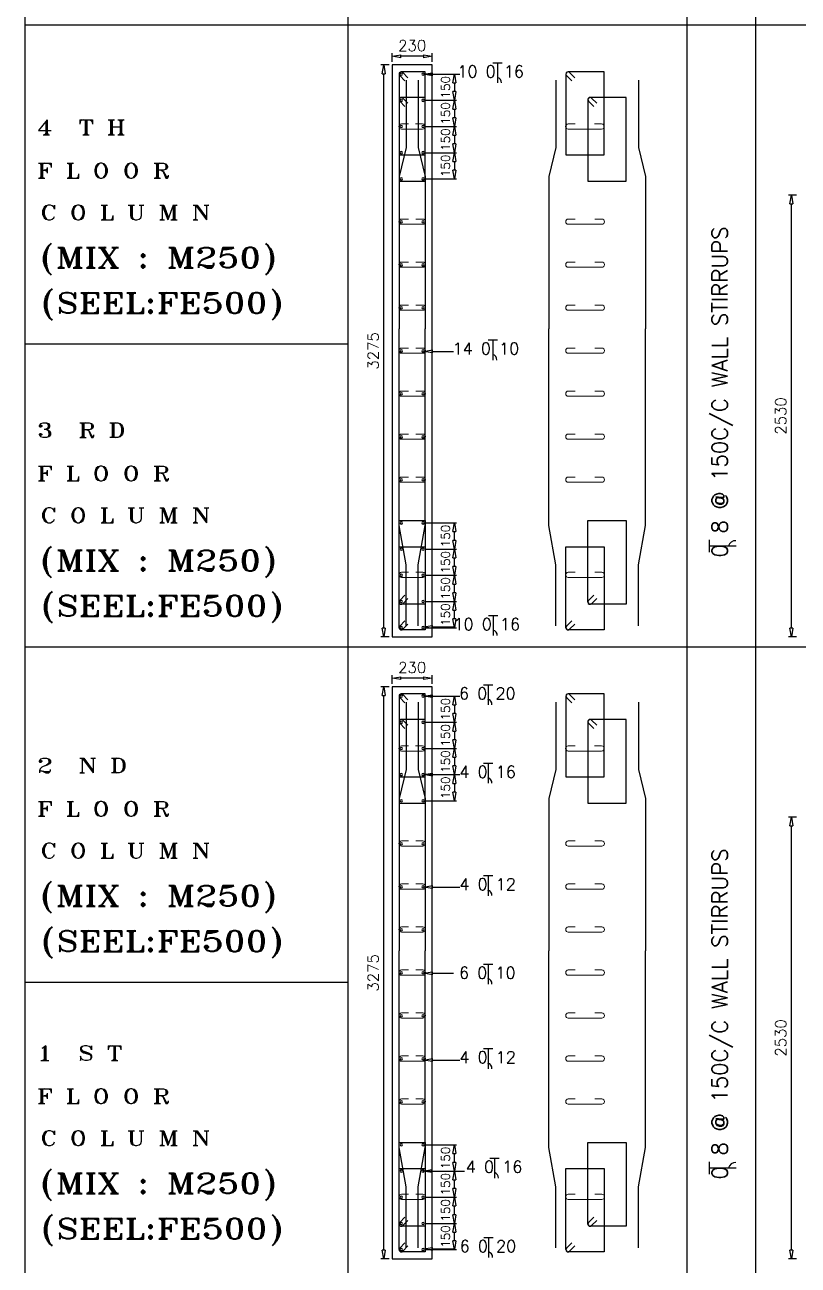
# Model space of a CAD drawing. Header units: millimetres. Extents: x 331487 to 517269, y 198509 to 399936.
# Drawn here: x 380148 to 389005, y 219869 to 234075 of the extents above; entities that cross this region are included whole.
import ezdxf

# ---------------------------------------------------------------- set-up
doc = ezdxf.new("R2010")
doc.units = ezdxf.units.MM
doc.header["$MEASUREMENT"] = 0
doc.layers.add('BEAM', color=1, linetype='Continuous', lineweight=5)
for name, color, linetype in [('COLUMN', 6, 'Continuous'), ('FOOTING', 5, 'Continuous'), ('FOOTING-SCH', 3, 'Continuous')]:
    doc.layers.add(name, color=color, linetype=linetype)
doc.styles.add('RO', font='romans.shx', dxfattribs={"height": 125})
doc.styles.add('ROMANS', font='romans.shx')
doc.styles.add('ROMANT', font='ROMANT.shx')

# ---------------------------------------------------------------- blocks, each defined once
blk = doc.blocks.new('_ClosedBlank')
at = {"color": 0, "linetype": 'ByBlock', "lineweight": -2}
for p, q in [((-1, 0.17), (0, 0)), ((-1, 0.17), (-1, -0.17)), ((0, 0), (-1, -0.17))]:
    blk.add_line(p, q, dxfattribs=at)

msp = doc.modelspace()

# ---------------------------------------------------------------- linework, layer by layer
at = {"color": 8, "linetype": 'Continuous'}
for p, q in [((380148, 234075), (397853, 234075)), ((380148, 230420), (383848, 230420)), ((380148, 226952), (397853, 226952)), ((380148, 223111), (383848, 223111))]:
    msp.add_line(p, q, dxfattribs=at)
at = {"color": 1, "linetype": 'Continuous'}
for p, q in [((385506, 233640), (385614, 233640)), ((385560, 233640), (385560, 233410)), ((385453, 230466), (385561, 230466)), ((385507, 230466), (385507, 230235)), ((387988, 228036), (387988, 228177)), ((387988, 228106), (388293, 228106)), ((385459, 227310), (385566, 227310)), ((385512, 227310), (385512, 227080)), ((385399, 226517), (385506, 226517)), ((385453, 226517), (385453, 226287)), ((385399, 225619), (385506, 225619)), ((385453, 225619), (385453, 225389)), ((385399, 224331), (385506, 224331)), ((385453, 224331), (385453, 224101)), ((385399, 223318), (385506, 223318)), ((385453, 223318), (385453, 223087)), ((385399, 222350), (385506, 222350)), ((385453, 222350), (385453, 222119)), ((385472, 221096), (385579, 221096)), ((385526, 221096), (385526, 220865)), ((387988, 220913), (387988, 221054)), ((387988, 220983), (388293, 220983)), ((385406, 220187), (385513, 220187)), ((385459, 220187), (385459, 219957))]:
    msp.add_line(p, q, dxfattribs=at)
for centre, radius, start, end in [((385545, 233414), 61.2, 355.5803, 75.6804), ((385492, 230240), 61.2, 355.5803, 75.6804), ((388286, 228086), 80.7, 85.5803, 165.6804), ((385497, 227084), 61.2, 355.5803, 75.6804), ((385437, 226292), 61.2, 355.5803, 75.6804), ((385437, 225393), 61.2, 355.5803, 75.6804), ((385437, 224106), 61.2, 355.5803, 75.6804), ((385437, 223092), 61.2, 355.5803, 75.6804), ((385437, 222124), 61.2, 355.5803, 75.6804), ((388286, 220963), 80.7, 85.5803, 165.6804), ((385511, 220870), 61.2, 355.5803, 75.6804), ((385444, 219962), 61.2, 355.5803, 75.6804)]:
    msp.add_arc(centre, radius, start, end, dxfattribs=at)
at = {"layer": 'BEAM', "ltscale": 0.05}
for p, q in [((384461, 232940), (384541, 232940)), ((384461, 232880), (384704, 232880)), ((384704, 232940), (384624, 232940)), ((386371, 232940), (386451, 232940)), ((386371, 232880), (386754, 232880)), ((386754, 232940), (386674, 232940)), ((384462, 231850), (384542, 231850)), ((384706, 231850), (384626, 231850)), ((386372, 231850), (386452, 231850)), ((386756, 231850), (386676, 231850)), ((384462, 231790), (384706, 231790)), ((386372, 231790), (386756, 231790)), ((384462, 231358), (384542, 231358)), ((384462, 231298), (384706, 231298)), ((384706, 231358), (384626, 231358)), ((386372, 231358), (386452, 231358)), ((386372, 231298), (386756, 231298)), ((386756, 231358), (386676, 231358)), ((384462, 230865), (384542, 230865)), ((384706, 230865), (384626, 230865)), ((386372, 230865), (386452, 230865)), ((386756, 230865), (386676, 230865)), ((384462, 230805), (384706, 230805)), ((386372, 230805), (386756, 230805)), ((384462, 230373), (384542, 230373)), ((384462, 230313), (384706, 230313)), ((384706, 230373), (384626, 230373)), ((386372, 230373), (386452, 230373)), ((386372, 230313), (386756, 230313)), ((386756, 230373), (386676, 230373)), ((384462, 229880), (384542, 229880)), ((384706, 229880), (384626, 229880)), ((386372, 229880), (386452, 229880)), ((386756, 229880), (386676, 229880)), ((384462, 229820), (384706, 229820)), ((386372, 229820), (386756, 229820)), ((384462, 229388), (384542, 229388)), ((384462, 229328), (384706, 229328)), ((384706, 229388), (384626, 229388)), ((386372, 229388), (386452, 229388)), ((386372, 229328), (386756, 229328)), ((386756, 229388), (386676, 229388)), ((384462, 228895), (384542, 228895)), ((384706, 228895), (384626, 228895)), ((386372, 228895), (386452, 228895)), ((386756, 228895), (386676, 228895)), ((384462, 228835), (384706, 228835)), ((386372, 228835), (386756, 228835)), ((384462, 227805), (384542, 227805)), ((384462, 227745), (384706, 227745)), ((384706, 227805), (384626, 227805)), ((386372, 227805), (386452, 227805)), ((386372, 227745), (386756, 227745)), ((386756, 227805), (386676, 227805)), ((384461, 225817), (384541, 225817)), ((384461, 225757), (384704, 225757)), ((384704, 225817), (384624, 225817)), ((386371, 225817), (386451, 225817)), ((386371, 225757), (386754, 225757)), ((386754, 225817), (386674, 225817)), ((384462, 224728), (384542, 224728)), ((384462, 224668), (384706, 224668)), ((384706, 224728), (384626, 224728)), ((386372, 224728), (386452, 224728)), ((386372, 224668), (386756, 224668)), ((386756, 224728), (386676, 224728)), ((384462, 224235), (384542, 224235)), ((384462, 224175), (384706, 224175)), ((384706, 224235), (384626, 224235)), ((386372, 224235), (386452, 224235)), ((386372, 224175), (386756, 224175)), ((386756, 224235), (386676, 224235)), ((384462, 223743), (384542, 223743)), ((384462, 223683), (384706, 223683)), ((384706, 223743), (384626, 223743)), ((386372, 223743), (386452, 223743)), ((386372, 223683), (386756, 223683)), ((386756, 223743), (386676, 223743)), ((384462, 223250), (384542, 223250)), ((384462, 223190), (384706, 223190)), ((384706, 223250), (384626, 223250)), ((386372, 223250), (386452, 223250)), ((386372, 223190), (386756, 223190)), ((386756, 223250), (386676, 223250)), ((384462, 222758), (384542, 222758)), ((384706, 222758), (384626, 222758)), ((386372, 222758), (386452, 222758)), ((386756, 222758), (386676, 222758)), ((384462, 222698), (384706, 222698)), ((386372, 222698), (386756, 222698)), ((384462, 222265), (384542, 222265)), ((384462, 222205), (384706, 222205)), ((384706, 222265), (384626, 222265)), ((386372, 222265), (386452, 222265)), ((386372, 222205), (386756, 222205)), ((386756, 222265), (386676, 222265)), ((384462, 221773), (384542, 221773)), ((384706, 221773), (384626, 221773)), ((386372, 221773), (386452, 221773)), ((386756, 221773), (386676, 221773)), ((384462, 221713), (384706, 221713)), ((386372, 221713), (386756, 221713)), ((384462, 220682), (384542, 220682)), ((384462, 220622), (384706, 220622)), ((384706, 220682), (384626, 220682)), ((386372, 220682), (386452, 220682)), ((386372, 220622), (386756, 220622)), ((386756, 220682), (386676, 220682))]:
    msp.add_line(p, q, dxfattribs=at)
for centre, start, end in [((384461, 232910), 90, 270), ((384704, 232910), 270, 90), ((386371, 232910), 90, 270), ((386754, 232910), 270, 90), ((384462, 231820), 90, 270), ((384706, 231820), 270, 90), ((386372, 231820), 90, 270), ((386756, 231820), 270, 90), ((384462, 231328), 90, 270), ((384706, 231328), 270, 90), ((386372, 231328), 90, 270), ((386756, 231328), 270, 90), ((384462, 230835), 90, 270), ((384706, 230835), 270, 90), ((386372, 230835), 90, 270), ((386756, 230835), 270, 90), ((384462, 230343), 90, 270), ((384706, 230343), 270, 90), ((386372, 230343), 90, 270), ((386756, 230343), 270, 90), ((384462, 229850), 90, 270), ((384706, 229850), 270, 90), ((386372, 229850), 90, 270), ((386756, 229850), 270, 90), ((384462, 229358), 90, 270), ((384706, 229358), 270, 90), ((386372, 229358), 90, 270), ((386756, 229358), 270, 90), ((384462, 228865), 90, 270), ((384706, 228865), 270, 90), ((386372, 228865), 90, 270), ((386756, 228865), 270, 90), ((384462, 227775), 90, 270), ((384706, 227775), 270, 90), ((386372, 227775), 90, 270), ((386756, 227775), 270, 90), ((384461, 225787), 90, 270), ((384704, 225787), 270, 90), ((386371, 225787), 90, 270), ((386754, 225787), 270, 90), ((384462, 224698), 90, 270), ((384706, 224698), 270, 90), ((386372, 224698), 90, 270), ((386756, 224698), 270, 90), ((384462, 224205), 90, 270), ((384706, 224205), 270, 90), ((386372, 224205), 90, 270), ((386756, 224205), 270, 90), ((384462, 223713), 90, 270), ((384706, 223713), 270, 90), ((386372, 223713), 90, 270), ((386756, 223713), 270, 90), ((384462, 223220), 90, 270), ((384706, 223220), 270, 90), ((386372, 223220), 90, 270), ((386756, 223220), 270, 90), ((384462, 222728), 90, 270), ((384706, 222728), 270, 90), ((386372, 222728), 90, 270), ((386756, 222728), 270, 90), ((384462, 222235), 90, 270), ((384706, 222235), 270, 90), ((386372, 222235), 90, 270), ((386756, 222235), 270, 90), ((384462, 221743), 90, 270), ((384706, 221743), 270, 90), ((386372, 221743), 90, 270), ((386756, 221743), 270, 90), ((384462, 220652), 90, 270), ((384706, 220652), 270, 90), ((386372, 220652), 90, 270), ((386756, 220652), 270, 90)]:
    msp.add_arc(centre, 30, start, end, dxfattribs=at)
at = {"layer": 'COLUMN'}
for p, q in [((384814, 233615), (384354, 233615)), ((384354, 233615), (384354, 227065)), ((384814, 227065), (384814, 233615)), ((384354, 227065), (384814, 227065)), ((384814, 226492), (384354, 226492)), ((384354, 226492), (384354, 219942)), ((384814, 219942), (384814, 226492)), ((384354, 219942), (384814, 219942))]:
    msp.add_line(p, q, dxfattribs=at)
at = {"layer": 'COLUMN', "color": 3}
for p, q in [((384434, 233510), (384434, 232585)), ((384441, 233493), (384501, 233433)), ((384734, 233535), (384459, 233535)), ((384536, 233468), (384477, 233528)), ((384515, 233441), (384515, 232671)), ((384653, 233441), (384653, 232671)), ((384734, 232585), (384734, 233535)), ((386230, 233441), (386230, 232671)), ((386344, 233510), (386344, 232585)), ((386351, 233493), (386411, 233433)), ((386784, 233535), (386369, 233535)), ((386446, 233468), (386387, 233528)), ((386784, 232585), (386784, 233535)), ((387177, 233441), (387177, 232671)), ((384434, 233218), (384434, 232285)), ((384441, 233200), (384501, 233140)), ((384734, 233243), (384459, 233243)), ((384536, 233176), (384477, 233236)), ((384734, 232285), (384734, 233243)), ((386596, 233218), (386596, 232285)), ((386603, 233200), (386663, 233140)), ((387036, 233243), (386621, 233243)), ((386698, 233176), (386638, 233236)), ((387036, 232285), (387036, 233243)), ((384515, 232671), (384434, 232338)), ((384434, 232585), (384734, 232585)), ((384653, 232671), (384734, 232338)), ((386230, 232671), (386149, 232338)), ((386344, 232585), (386784, 232585)), ((387177, 232671), (387258, 232338)), ((384434, 232338), (384434, 230594)), ((384434, 232285), (384734, 232285)), ((384734, 232338), (384734, 230594)), ((386149, 232338), (386149, 230594)), ((386596, 232285), (387036, 232285)), ((387258, 232338), (387258, 230594)), ((384434, 228339), (384434, 230594)), ((384734, 228339), (384734, 230594)), ((386149, 228339), (386149, 230594)), ((387258, 228339), (387258, 230594)), ((384434, 227463), (384434, 228396)), ((384434, 228396), (384734, 228396)), ((384515, 227891), (384434, 228339)), ((384653, 227891), (384734, 228339)), ((384734, 228396), (384734, 227438)), ((386230, 227891), (386149, 228339)), ((386596, 227463), (386596, 228396)), ((386596, 228396), (387036, 228396)), ((387036, 228396), (387036, 227438)), ((387177, 227891), (387258, 228339)), ((384434, 227170), (384434, 228098)), ((384434, 228098), (384734, 228098)), ((384734, 228098), (384734, 227145)), ((386344, 227170), (386344, 228098)), ((386344, 228098), (386784, 228098)), ((386784, 228098), (386784, 227145)), ((384515, 227190), (384515, 227891)), ((384653, 227190), (384653, 227891)), ((386230, 227190), (386230, 227891)), ((387177, 227190), (387177, 227891)), ((384441, 227481), (384501, 227541)), ((384734, 227438), (384459, 227438)), ((384536, 227505), (384477, 227445)), ((386603, 227481), (386663, 227541)), ((387036, 227438), (386621, 227438)), ((386698, 227505), (386638, 227445)), ((384441, 227188), (384501, 227248)), ((384536, 227212), (384477, 227153)), ((386351, 227188), (386411, 227248)), ((386446, 227212), (386387, 227153)), ((384734, 227145), (384459, 227145)), ((386784, 227145), (386369, 227145)), ((384434, 226387), (384434, 225462)), ((384441, 226370), (384501, 226310)), ((384734, 226412), (384459, 226412)), ((384536, 226345), (384477, 226405)), ((384515, 226318), (384515, 225548)), ((384653, 226318), (384653, 225548)), ((384734, 225462), (384734, 226412)), ((386230, 226318), (386230, 225548)), ((386344, 226387), (386344, 225462)), ((386351, 226370), (386411, 226310)), ((386784, 226412), (386369, 226412)), ((386446, 226345), (386387, 226405)), ((386784, 225462), (386784, 226412)), ((387177, 226318), (387177, 225548)), ((384434, 226095), (384434, 225162)), ((384441, 226077), (384501, 226017)), ((384734, 226120), (384459, 226120)), ((384536, 226053), (384477, 226113)), ((384734, 225162), (384734, 226120)), ((386596, 226095), (386596, 225162)), ((386603, 226077), (386663, 226017)), ((387036, 226120), (386621, 226120)), ((386698, 226053), (386638, 226113)), ((387036, 225162), (387036, 226120)), ((384515, 225548), (384434, 225215)), ((384434, 225462), (384734, 225462)), ((384653, 225548), (384734, 225215)), ((386230, 225548), (386149, 225215)), ((386344, 225462), (386784, 225462)), ((387177, 225548), (387258, 225215)), ((384434, 225215), (384434, 223471)), ((384734, 225215), (384734, 223471)), ((386149, 225215), (386149, 223471)), ((387258, 225215), (387258, 223471)), ((384434, 225162), (384734, 225162)), ((386596, 225162), (387036, 225162)), ((384434, 221216), (384434, 223471)), ((384734, 221216), (384734, 223471)), ((386149, 221216), (386149, 223471)), ((387258, 221216), (387258, 223471)), ((384434, 220340), (384434, 221273)), ((384434, 221273), (384734, 221273)), ((384515, 220768), (384434, 221216)), ((384653, 220768), (384734, 221216)), ((384734, 221273), (384734, 220315)), ((386230, 220768), (386149, 221216)), ((386596, 220340), (386596, 221273)), ((386596, 221273), (387036, 221273)), ((387036, 221273), (387036, 220315)), ((387177, 220768), (387258, 221216)), ((384434, 220047), (384434, 220975)), ((384434, 220975), (384734, 220975)), ((384734, 220975), (384734, 220022)), ((386344, 220047), (386344, 220975)), ((386344, 220975), (386784, 220975)), ((386784, 220975), (386784, 220022)), ((384515, 220068), (384515, 220768)), ((384653, 220068), (384653, 220768)), ((386230, 220068), (386230, 220768)), ((387177, 220068), (387177, 220768)), ((384441, 220358), (384501, 220418)), ((384536, 220382), (384477, 220322)), ((386603, 220358), (386663, 220418)), ((386698, 220382), (386638, 220322)), ((384734, 220315), (384459, 220315)), ((387036, 220315), (386621, 220315)), ((384441, 220065), (384501, 220125)), ((384536, 220089), (384477, 220030)), ((386351, 220065), (386411, 220125)), ((386446, 220089), (386387, 220030)), ((384734, 220022), (384459, 220022)), ((386784, 220022), (386369, 220022))]:
    msp.add_line(p, q, dxfattribs=at)
at = {"layer": 'COLUMN', "color": 4}
for points in [[(384815, 233509), (385131, 233509)], [(384815, 230335), (385059, 230335)], [(384815, 227179), (385070, 227179)], [(384815, 226386), (385131, 226386)], [(384815, 225488), (385131, 225488)], [(384815, 224200), (385131, 224200)], [(384815, 223212), (385059, 223212)], [(384815, 222219), (385131, 222219)], [(384809, 220947), (385185, 220947)], [(384815, 220056), (385070, 220056)]]:
    msp.add_lwpolyline(points, dxfattribs=at)
at = {"layer": 'COLUMN', "color": 3}
for centre, start, end in [((384459, 233510), 45, 180), ((384459, 233510), 90, 225), ((386369, 233510), 45, 180), ((386369, 233510), 90, 225), ((384459, 233218), 45, 180), ((384459, 233218), 90, 225), ((386621, 233218), 45, 180), ((386621, 233218), 90, 225), ((384459, 227463), 135, 270), ((384459, 227463), 180, 315), ((386621, 227463), 135, 270), ((386621, 227463), 180, 315), ((384459, 227170), 135, 270), ((384459, 227170), 180, 315), ((386369, 227170), 135, 270), ((386369, 227170), 180, 315), ((384459, 226387), 45, 180), ((384459, 226387), 90, 225), ((386369, 226387), 45, 180), ((386369, 226387), 90, 225), ((384459, 226095), 45, 180), ((384459, 226095), 90, 225), ((386621, 226095), 45, 180), ((386621, 226095), 90, 225), ((384459, 220340), 135, 270), ((384459, 220340), 180, 315), ((386621, 220340), 135, 270), ((386621, 220340), 180, 315), ((384459, 220047), 135, 270), ((386369, 220047), 135, 270), ((384459, 220047), 180, 315), ((386369, 220047), 180, 315)]:
    msp.add_arc(centre, 25, start, end, dxfattribs=at)
at = {"layer": 'COLUMN', "color": 7}
for centre, start, end in [((384459, 233510), 0, 180), ((384459, 233510), 180, 0), ((384709, 233510), 0, 180), ((384709, 233510), 180, 0), ((384459, 233210), 0, 180), ((384459, 233210), 180, 0), ((384709, 233210), 0, 180), ((384709, 233210), 180, 0), ((384459, 232910), 0, 180), ((384459, 232910), 180, 0), ((384709, 232910), 0, 180), ((384709, 232910), 180, 0), ((384459, 232610), 0, 180), ((384459, 232610), 180, 0), ((384709, 232610), 0, 180), ((384709, 232610), 180, 0), ((384459, 232310), 0, 180), ((384459, 232310), 0, 180), ((384459, 232310), 180, 0), ((384459, 232310), 180, 0), ((384709, 232310), 0, 180), ((384709, 232310), 0, 180), ((384709, 232310), 180, 0), ((384709, 232310), 180, 0), ((384459, 231818), 0, 180), ((384459, 231818), 180, 0), ((384709, 231818), 0, 180), ((384709, 231818), 180, 0), ((384459, 231325), 0, 180), ((384459, 231325), 180, 0), ((384709, 231325), 0, 180), ((384709, 231325), 180, 0), ((384459, 230833), 0, 180), ((384459, 230833), 180, 0), ((384709, 230833), 0, 180), ((384709, 230833), 180, 0), ((384459, 230340), 0, 180), ((384459, 230340), 180, 0), ((384709, 230340), 0, 180), ((384709, 230340), 180, 0), ((384459, 229848), 0, 180), ((384709, 229848), 0, 180), ((384459, 229848), 180, 0), ((384709, 229848), 180, 0), ((384459, 229355), 0, 180), ((384459, 229355), 180, 0), ((384709, 229355), 0, 180), ((384709, 229355), 180, 0), ((384459, 228863), 0, 180), ((384459, 228863), 180, 0), ((384709, 228863), 0, 180), ((384709, 228863), 180, 0), ((384459, 228370), 0, 180), ((384459, 228370), 180, 0), ((384709, 228370), 0, 180), ((384709, 228370), 180, 0), ((384459, 228070), 0, 180), ((384459, 228070), 180, 0), ((384709, 228070), 0, 180), ((384709, 228070), 180, 0), ((384459, 227770), 0, 180), ((384459, 227770), 180, 0), ((384709, 227770), 0, 180), ((384709, 227770), 180, 0), ((384459, 227470), 0, 180), ((384459, 227470), 180, 0), ((384709, 227470), 0, 180), ((384709, 227470), 180, 0), ((384459, 227170), 0, 180), ((384459, 227170), 180, 0), ((384709, 227170), 0, 180), ((384709, 227170), 180, 0), ((384459, 226387), 0, 180), ((384459, 226387), 180, 0), ((384709, 226387), 0, 180), ((384709, 226387), 180, 0), ((384459, 226087), 0, 180), ((384459, 226087), 180, 0), ((384709, 226087), 0, 180), ((384709, 226087), 180, 0), ((384459, 225787), 0, 180), ((384459, 225787), 180, 0), ((384709, 225787), 0, 180), ((384709, 225787), 180, 0), ((384459, 225487), 0, 180), ((384459, 225487), 180, 0), ((384709, 225487), 0, 180), ((384709, 225487), 180, 0), ((384459, 225187), 0, 180), ((384459, 225187), 0, 180), ((384459, 225187), 180, 0), ((384459, 225187), 180, 0), ((384709, 225187), 0, 180), ((384709, 225187), 0, 180), ((384709, 225187), 180, 0), ((384709, 225187), 180, 0), ((384459, 224695), 0, 180), ((384459, 224695), 180, 0), ((384709, 224695), 0, 180), ((384709, 224695), 180, 0), ((384459, 224202), 0, 180), ((384459, 224202), 180, 0), ((384709, 224202), 0, 180), ((384709, 224202), 180, 0), ((384459, 223710), 0, 180), ((384459, 223710), 180, 0), ((384709, 223710), 0, 180), ((384709, 223710), 180, 0), ((384459, 223217), 0, 180), ((384459, 223217), 180, 0), ((384709, 223217), 0, 180), ((384709, 223217), 180, 0), ((384459, 222725), 0, 180), ((384459, 222725), 180, 0), ((384709, 222725), 0, 180), ((384709, 222725), 180, 0), ((384459, 222232), 0, 180), ((384459, 222232), 180, 0), ((384709, 222232), 0, 180), ((384709, 222232), 180, 0), ((384459, 221740), 0, 180), ((384459, 221740), 180, 0), ((384709, 221740), 0, 180), ((384709, 221740), 180, 0), ((384459, 221247), 0, 180), ((384459, 221247), 180, 0), ((384709, 221247), 0, 180), ((384709, 221247), 180, 0), ((384459, 220947), 0, 180), ((384459, 220947), 180, 0), ((384709, 220947), 0, 180), ((384709, 220947), 180, 0), ((384459, 220647), 0, 180), ((384459, 220647), 180, 0), ((384709, 220647), 0, 180), ((384709, 220647), 180, 0), ((384459, 220347), 0, 180), ((384459, 220347), 180, 0), ((384709, 220347), 0, 180), ((384709, 220347), 180, 0), ((384459, 220047), 0, 180), ((384709, 220047), 0, 180), ((384459, 220047), 180, 0), ((384709, 220047), 180, 0)]:
    msp.add_arc(centre, 12.6, start, end, dxfattribs=at)
at = {"layer": 'FOOTING', "color": 4}
for p, q in [((384354, 233650), (384354, 233750)), ((384714, 233715), (384454, 233715)), ((384814, 233650), (384814, 233750)), ((384319, 233615), (384224, 233615)), ((384259, 227165), (384259, 233515)), ((384734, 233510), (385092, 233510)), ((385067, 233410), (385067, 233310)), ((384734, 233210), (385092, 233210)), ((384734, 233210), (385092, 233210)), ((385067, 233110), (385067, 233010)), ((384734, 232910), (385092, 232910)), ((384734, 232910), (385092, 232910)), ((385067, 232810), (385067, 232710)), ((384734, 232610), (385092, 232610)), ((384734, 232610), (385092, 232610)), ((385067, 232510), (385067, 232410)), ((384734, 232310), (385092, 232310)), ((388987, 232125), (388893, 232125)), ((388928, 227165), (388928, 232025)), ((384734, 228370), (385092, 228370)), ((385067, 228170), (385067, 228270)), ((384734, 228070), (385092, 228070)), ((384734, 228070), (385092, 228070)), ((385067, 227870), (385067, 227970)), ((384734, 227770), (385092, 227770)), ((384734, 227770), (385092, 227770)), ((385067, 227570), (385067, 227670)), ((384734, 227470), (385092, 227470)), ((384734, 227470), (385092, 227470)), ((385067, 227270), (385067, 227370)), ((384734, 227170), (385092, 227170)), ((384319, 227065), (384224, 227065)), ((388987, 227065), (388893, 227065)), ((384354, 226527), (384354, 226627)), ((384714, 226592), (384454, 226592)), ((384814, 226527), (384814, 226627)), ((384319, 226492), (384224, 226492)), ((384259, 220042), (384259, 226392)), ((384734, 226387), (385092, 226387)), ((385067, 226287), (385067, 226187)), ((384734, 226087), (385092, 226087)), ((384734, 226087), (385092, 226087)), ((385067, 225987), (385067, 225887)), ((384734, 225787), (385092, 225787)), ((384734, 225787), (385092, 225787)), ((385067, 225687), (385067, 225587)), ((384734, 225487), (385092, 225487)), ((384734, 225487), (385092, 225487)), ((385067, 225387), (385067, 225287)), ((384734, 225187), (385092, 225187)), ((388987, 225002), (388893, 225002)), ((388928, 220042), (388928, 224902)), ((384734, 221247), (385092, 221247)), ((385067, 221047), (385067, 221147)), ((384734, 220947), (385092, 220947)), ((384734, 220947), (385092, 220947)), ((385067, 220747), (385067, 220847)), ((384734, 220647), (385092, 220647)), ((384734, 220647), (385092, 220647)), ((385067, 220447), (385067, 220547)), ((384734, 220347), (385092, 220347)), ((384734, 220347), (385092, 220347)), ((385067, 220147), (385067, 220247)), ((384319, 219942), (384224, 219942)), ((384734, 220047), (385092, 220047)), ((388987, 219942), (388893, 219942))]:
    msp.add_line(p, q, dxfattribs=at)
at = {"layer": 'FOOTING-SCH', "color": 8, "linetype": 'Continuous'}
for p, q in [((380148, 264824), (380148, 202508)), ((383848, 264824), (383848, 202508)), ((388516, 264824), (388516, 202508)), ((387735, 205076), (387735, 255444))]:
    msp.add_line(p, q, dxfattribs=at)

# ---------------------------------------------------------------- block references
at = {"layer": 'COLUMN', "color": 4, "xscale": 100, "yscale": 100, "zscale": 100, "rotation": 180}
for p in [(384715, 233509), (384715, 230335), (384715, 227179), (384715, 226386), (384715, 225488), (384715, 224200), (384715, 223212), (384715, 222219), (384709, 220947), (384715, 220056)]:
    msp.add_blockref('_ClosedBlank', p, dxfattribs=at)
at = {"layer": 'FOOTING', "color": 4, "xscale": 100, "yscale": 100, "zscale": 100}
for p, rotation in [((384354, 233715), 180), ((384259, 233615), 90), ((385067, 233510), 90), ((385067, 233210), 270), ((385067, 233210), 90), ((385067, 232910), 270), ((385067, 232910), 90), ((385067, 232610), 270), ((385067, 232610), 90), ((385067, 232310), 270), ((388928, 232125), 90), ((385067, 228370), 90), ((385067, 228070), 270), ((385067, 228070), 90), ((385067, 227770), 270), ((385067, 227770), 90), ((385067, 227470), 270), ((385067, 227470), 90), ((384259, 227065), 270), ((385067, 227170), 270), ((388928, 227065), 270), ((384354, 226592), 180), ((384259, 226492), 90), ((385067, 226387), 90), ((385067, 226087), 270), ((385067, 226087), 90), ((385067, 225787), 270), ((385067, 225787), 90), ((385067, 225487), 270), ((385067, 225487), 90), ((385067, 225187), 270), ((388928, 225002), 90), ((385067, 221247), 90), ((385067, 220947), 270), ((385067, 220947), 90), ((385067, 220647), 270), ((385067, 220647), 90), ((385067, 220347), 270), ((385067, 220347), 90), ((385067, 220047), 270), ((384259, 219942), 270), ((388928, 219942), 270)]:
    msp.add_blockref('_ClosedBlank', p, dxfattribs=dict(at, rotation=rotation))
for p in [(384814, 233715), (384814, 226592)]:
    msp.add_blockref('_ClosedBlank', p, dxfattribs=at)

# ---------------------------------------------------------------- texts
at = {"color": 3, "linetype": 'Continuous', "style": 'ROMANT', "width": 1.25}
for s, p in [('4  T H', (380287, 232816)), ('F L O O R', (380287, 232320)), ('C O L U M N', (380325, 231841)), ('3  R D ', (380287, 229347)), ('F L O O R', (380287, 228852)), ('C O L U M N', (380325, 228373)), ('2  N D', (380287, 225507)), ('F L O O R', (380287, 225011)), ('C O L U M N', (380325, 224532)), ('1  S T', (380287, 222214)), ('F L O O R', (380287, 221719)), ('C O L U M N', (380325, 221240))]:
    msp.add_text(s, height=169.2, dxfattribs=at).set_placement(p)
at = {"color": 230, "linetype": 'Continuous', "style": 'ROMANT', "width": 1.25}
for s, p in [('(MIX : M250)', (380325, 231291)), ('(SEEL:FE500)', (380335, 230772)), ('(MIX : M250)', (380325, 227822)), ('(SEEL:FE500)', (380335, 227304)), ('(MIX : M250)', (380325, 223982)), ('(SEEL:FE500)', (380335, 223463)), ('(MIX : M250)', (380325, 220689)), ('(SEEL:FE500)', (380335, 220170))]:
    msp.add_text(s, height=235, dxfattribs=at).set_placement(p)
at = {"layer": 'COLUMN', "color": 1, "style": 'ROMANS'}
for s, p in [('10 0 16', (385101, 233473)), ('14 0 10', (385047, 230299)), ('10 0 16', (385057, 227143)), ('6 0 20', (385121, 226350)), ('4 0 16', (385124, 225452)), ('4 0 12', (385124, 224164)), ('6 0 10', (385121, 223151)), ('4 0 12', (385124, 222183)), ('4 0 16', (385198, 220929)), ('6 0 20', (385128, 220020))]:
    msp.add_text(s, height=135, dxfattribs=at).set_placement(p)
for p in [(388196, 227853), (388196, 220730)]:
    msp.add_text(' 0 8 @ 150C/C WALL STIRRUPS', height=178.2, rotation=90, dxfattribs=at).set_placement(p)
at = {"layer": 'FOOTING', "color": 3, "char_height": 125, "attachment_point": 5, "style": 'RO'}
for insert in [(384584, 233837), (384584, 226714)]:
    msp.add_mtext('230', dxfattribs=dict(at, insert=insert))
at = {"layer": 'FOOTING', "color": 3, "attachment_point": 5, "rotation": 90}
for s, insert, char_height, style in [('150', (384967, 233360), 100, 'ROMANS'), ('150', (384967, 233060), 100, 'ROMANS'), ('150', (384967, 232760), 100, 'ROMANS'), ('150', (384967, 232460), 100, 'ROMANS'), ('3275', (384137, 230340), 125, 'RO'), ('2530', (388805, 229595), 125, 'RO'), ('150', (384967, 228220), 100, 'ROMANS'), ('150', (384967, 227920), 100, 'ROMANS'), ('150', (384967, 227620), 100, 'ROMANS'), ('150', (384967, 227320), 100, 'ROMANS'), ('150', (384967, 226237), 100, 'ROMANS'), ('150', (384967, 225937), 100, 'ROMANS'), ('150', (384967, 225637), 100, 'ROMANS'), ('150', (384967, 225337), 100, 'ROMANS'), ('3275', (384137, 223217), 125, 'RO'), ('2530', (388805, 222472), 125, 'RO'), ('150', (384967, 221097), 100, 'ROMANS'), ('150', (384967, 220797), 100, 'ROMANS'), ('150', (384967, 220497), 100, 'ROMANS'), ('150', (384967, 220197), 100, 'ROMANS')]:
    msp.add_mtext(s, dxfattribs=dict(at, insert=insert, char_height=char_height, style=style))

doc.saveas('drawing.dxf')
